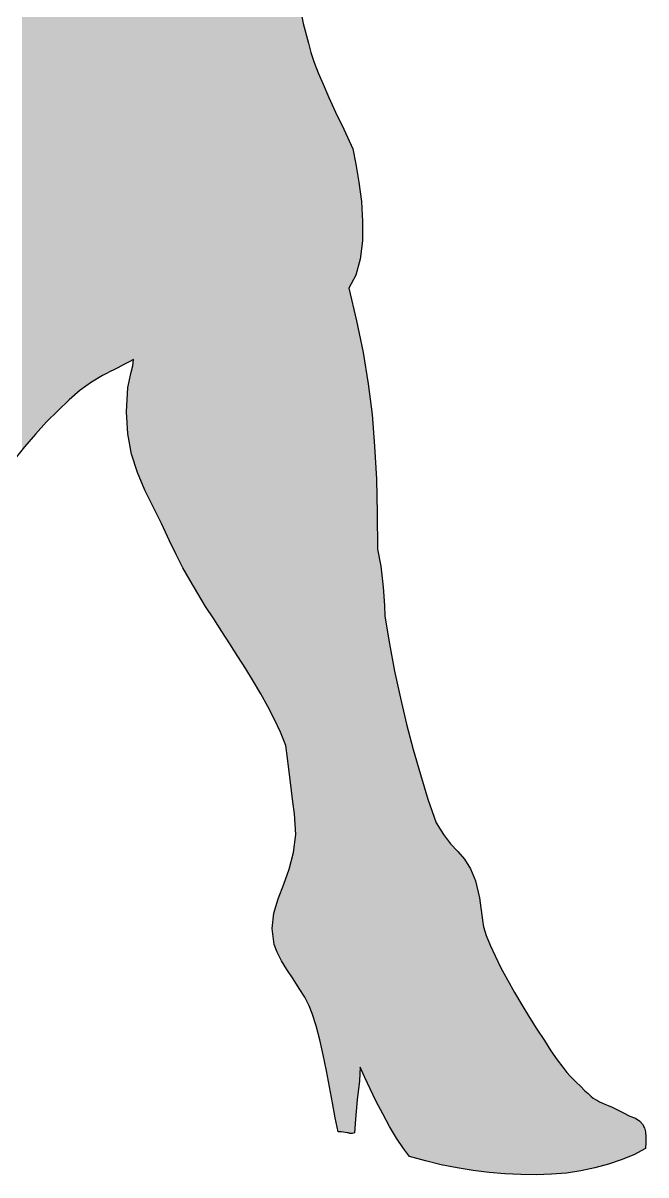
# Model space of a CAD drawing. Extents: x -73 to 16, y -2 to 165.
# Drawn here: x -16.4 to 16, y -2.2 to 57.8 of the extents above; entities that cross this region are included whole.
import ezdxf

# ---------------------------------------------------------------- set-up
doc = ezdxf.new("R2010")
doc.units = 0
doc.header["$LTSCALE"] = 25
doc.layers.get('0').update_dxf_attribs({"linetype": 'CONTINUOUS'})
doc.layers.add('7', color=7, linetype='CONTINUOUS')

# ---------------------------------------------------------------- blocks, each defined once
blk = doc.blocks.new('*U0')
for points in [[(-16.467, 35.509), (-16.467, 138.425), (-16.352, 35.652)], [(-16.352, 35.652), (-16.467, 138.425), (-16.352, 138.41)], [(-16.352, 35.652), (-16.352, 138.41), (-16.333, 35.676)], [(-16.333, 35.676), (-16.352, 138.41), (-16.333, 138.407)], [(-16.333, 35.676), (-16.333, 138.407), (-16.141, 35.899)], [(-16.141, 35.899), (-16.333, 138.407), (-16.141, 138.382)], [(-16.141, 35.899), (-16.141, 138.382), (-16.064, 35.989)], [(-16.064, 35.989), (-16.141, 138.382), (-16.064, 138.371)], [(-16.064, 35.989), (-16.064, 138.371), (-16.045, 36.011)], [(-16.045, 36.011), (-16.064, 138.371), (-16.045, 138.369)], [(-16.045, 36.011), (-16.045, 138.369), (-15.815, 36.279)], [(-15.815, 36.279), (-16.045, 138.369), (-15.815, 138.342)], [(-15.815, 36.279), (-15.815, 138.342), (-15.777, 36.324)], [(-15.777, 36.324), (-15.815, 138.342), (-15.777, 138.337)], [(-15.777, 36.324), (-15.777, 138.337), (-15.758, 36.346)], [(-15.758, 36.346), (-15.777, 138.337), (-15.758, 138.335)], [(-15.758, 36.346), (-15.758, 138.335), (-15.528, 36.599)], [(-15.528, 36.599), (-15.758, 138.335), (-15.528, 138.308)], [(-15.528, 36.599), (-15.528, 138.308), (-15.489, 36.642)], [(-15.489, 36.642), (-15.528, 138.308), (-15.489, 138.304)], [(-15.489, 36.642), (-15.489, 138.304), (-15.393, 36.747)], [(-15.393, 36.747), (-15.489, 138.304), (-15.393, 138.293)], [(-15.393, 36.747), (-15.393, 138.293), (-15.298, 36.852)], [(-15.298, 36.852), (-15.393, 138.293), (-15.298, 138.285)], [(-15.298, 36.852), (-15.298, 138.285), (-15.24, 36.915)], [(-15.24, 36.915), (-15.298, 138.285), (-15.24, 138.28)], [(-15.24, 36.915), (-15.24, 138.28), (-15.182, 36.979)], [(-15.182, 36.979), (-15.24, 138.28), (-15.182, 138.275)], [(-15.182, 36.979), (-15.182, 138.275), (-15.125, 37.037)], [(-15.125, 37.037), (-15.182, 138.275), (-15.125, 138.271)], [(-15.125, 37.037), (-15.125, 138.271), (-14.991, 37.171)], [(-14.991, 37.171), (-15.125, 138.271), (-14.991, 138.26)], [(-14.991, 37.171), (-14.991, 138.26), (-14.895, 37.267)], [(-14.895, 37.267), (-14.991, 138.26), (-14.895, 138.252)], [(-14.895, 37.267), (-14.895, 138.252), (-14.76, 37.401)], [(-14.76, 37.401), (-14.895, 138.252), (-14.76, 138.241)], [(-14.76, 37.401), (-14.76, 138.241), (-14.722, 37.439)], [(-14.722, 37.439), (-14.76, 138.241), (-14.722, 138.238)], [(-14.722, 37.439), (-14.722, 138.238), (-14.684, 37.477)], [(-14.684, 37.477), (-14.722, 138.238), (-14.684, 138.235)], [(-14.684, 37.477), (-14.684, 138.235), (-14.626, 37.535)], [(-14.626, 37.535), (-14.684, 138.235), (-14.626, 138.229)], [(-14.626, 37.535), (-14.626, 138.229), (-14.588, 37.573)], [(-14.588, 37.573), (-14.626, 138.229), (-14.588, 138.225)], [(-14.588, 37.573), (-14.588, 138.225), (-14.569, 37.592)], [(-14.569, 37.592), (-14.588, 138.225), (-14.569, 138.223)], [(-14.569, 37.592), (-14.569, 138.223), (-14.454, 37.703)], [(-14.454, 37.703), (-14.569, 138.223), (-14.454, 138.212)], [(-14.454, 37.703), (-14.454, 138.212), (-14.435, 37.722)], [(-14.435, 37.722), (-14.454, 138.212), (-14.435, 138.21)], [(-14.435, 37.722), (-14.435, 138.21), (-14.377, 37.777)], [(-14.377, 37.777), (-14.435, 138.21), (-14.377, 138.204)], [(-14.377, 37.777), (-14.377, 138.204), (-14.339, 37.814)], [(-14.339, 37.814), (-14.377, 138.204), (-14.339, 138.2)], [(-14.339, 37.814), (-14.339, 138.2), (-14.263, 37.888)], [(-14.263, 37.888), (-14.339, 138.2), (-14.263, 138.193)], [(-14.263, 37.888), (-14.263, 138.193), (-14.243, 37.907)], [(-14.243, 37.907), (-14.263, 138.193), (-14.243, 138.191)], [(-14.243, 37.907), (-14.243, 138.191), (-14.224, 37.925)], [(-14.224, 37.925), (-14.243, 138.191), (-14.224, 138.189)], [(-14.224, 37.925), (-14.224, 138.189), (-14.147, 37.999)], [(-14.147, 37.999), (-14.224, 138.189), (-14.147, 138.181)], [(-14.147, 37.999), (-14.147, 138.181), (-14.051, 38.092)], [(-14.051, 38.092), (-14.147, 138.181), (-14.051, 138.172)], [(-14.051, 38.092), (-14.051, 138.172), (-14.013, 38.129)], [(-14.013, 38.129), (-14.051, 138.172), (-14.013, 138.168)], [(-14.013, 38.129), (-14.013, 138.168), (-13.917, 38.212)], [(-13.917, 38.212), (-14.013, 138.168), (-13.917, 138.158)], [(-13.917, 38.212), (-13.917, 138.158), (-13.86, 38.262)], [(-13.86, 38.262), (-13.917, 138.158), (-13.86, 138.154)], [(-13.86, 38.262), (-13.86, 138.154), (-13.841, 38.278)], [(-13.841, 38.278), (-13.86, 138.154), (-13.841, 138.153)], [(-13.841, 38.278), (-13.841, 138.153), (-13.725, 38.378)], [(-13.725, 38.378), (-13.841, 138.153), (-13.725, 138.145)], [(-13.725, 38.378), (-13.725, 138.145), (-13.668, 38.428)], [(-13.668, 38.428), (-13.725, 138.145), (-13.668, 138.14)], [(-13.668, 38.428), (-13.668, 138.14), (-13.648, 38.445)], [(-13.648, 38.445), (-13.668, 138.14), (-13.648, 138.139)], [(-13.648, 38.445), (-13.648, 138.139), (-13.553, 38.528)], [(-13.553, 38.528), (-13.648, 138.139), (-13.553, 138.132)], [(-13.553, 38.528), (-13.553, 138.132), (-13.495, 38.578)], [(-13.495, 38.578), (-13.553, 138.132), (-13.495, 138.128)], [(-13.495, 38.578), (-13.495, 138.128), (-13.438, 38.628)], [(-13.438, 38.628), (-13.495, 138.128), (-13.438, 138.124)], [(-13.438, 38.628), (-13.438, 138.124), (-13.381, 38.668)], [(-13.381, 38.668), (-13.438, 138.124), (-13.381, 138.12)], [(-13.381, 38.668), (-13.381, 138.12), (-13.189, 38.804)], [(-13.189, 38.804), (-13.381, 138.12), (-13.189, 138.106)], [(-13.189, 38.804), (-13.189, 138.106), (-13.112, 38.859)], [(-13.112, 38.859), (-13.189, 138.106), (-13.112, 138.1)], [(-13.112, 38.859), (-13.112, 138.1), (-12.901, 39.009)], [(-12.901, 39.009), (-13.112, 138.1), (-12.901, 138.08)], [(-12.901, 39.009), (-12.901, 138.08), (-12.843, 39.049)], [(-12.843, 39.049), (-12.901, 138.08), (-12.843, 138.075)], [(-12.843, 39.049), (-12.843, 138.075), (-12.671, 39.153)], [(-12.671, 39.153), (-12.843, 138.075), (-12.671, 138.059)], [(-12.671, 39.153), (-12.671, 138.059), (-12.652, 39.164)], [(-12.652, 39.164), (-12.671, 138.059), (-12.652, 138.057)], [(-12.652, 39.164), (-12.652, 138.057), (-12.403, 39.314)], [(-12.403, 39.314), (-12.652, 138.057), (-12.403, 138.033)], [(-12.403, 39.314), (-12.403, 138.033), (-12.307, 39.371)], [(-12.307, 39.371), (-12.403, 138.033), (-12.307, 138.024)], [(-12.307, 39.371), (-12.307, 138.024), (-12.269, 39.394)], [(-12.269, 39.394), (-12.307, 138.024), (-12.269, 138.019)], [(-12.269, 39.394), (-12.269, 138.019), (-12.153, 39.457)], [(-12.153, 39.457), (-12.269, 138.019), (-12.153, 138.006)], [(-12.153, 39.457), (-12.153, 138.006), (-12.057, 39.51)], [(-12.057, 39.51), (-12.153, 138.006), (-12.057, 137.994)], [(-12.057, 39.51), (-12.057, 137.994), (-12.02, 39.528)], [(-12.02, 39.528), (-12.057, 137.994), (-12.02, 137.99)], [(-12.02, 39.528), (-12.02, 137.99), (-11.943, 39.567)], [(-11.943, 39.567), (-12.02, 137.99), (-11.943, 137.981)], [(-11.943, 39.567), (-11.943, 137.981), (-11.866, 39.605)], [(-11.866, 39.605), (-11.943, 137.981), (-11.866, 137.972)], [(-11.866, 39.605), (-11.866, 137.972), (-11.713, 39.682)], [(-11.713, 39.682), (-11.866, 137.972), (-11.713, 137.953)], [(-11.713, 39.682), (-11.713, 137.953), (-11.674, 39.701)], [(-11.674, 39.701), (-11.713, 137.953), (-11.674, 137.949)], [(-11.674, 39.701), (-11.674, 137.949), (-11.502, 39.787)], [(-11.502, 39.787), (-11.674, 137.949), (-11.502, 137.928)], [(-11.502, 39.787), (-11.502, 137.928), (-11.482, 39.797)], [(-11.482, 39.797), (-11.502, 137.928), (-11.482, 137.926)], [(-11.482, 39.797), (-11.482, 137.926), (-11.464, 39.807)], [(-11.464, 39.807), (-11.482, 137.926), (-11.464, 137.923)], [(-11.464, 39.807), (-11.464, 137.923), (-11.368, 39.861)], [(-11.368, 39.861), (-11.464, 137.923), (-11.368, 137.911)], [(-11.368, 39.861), (-11.368, 137.911), (-11.31, 39.893)], [(-11.31, 39.893), (-11.368, 137.911), (-11.31, 137.904)], [(-11.31, 39.893), (-11.31, 137.904), (-11.233, 39.934)], [(-11.233, 39.934), (-11.31, 137.904), (-11.233, 137.895)], [(-11.233, 39.934), (-11.233, 137.895), (-11.099, 40.008)], [(-11.099, 40.008), (-11.233, 137.895), (-11.099, 137.878)], [(-11.099, 40.008), (-11.099, 137.878), (-11.08, 40.016)], [(-11.08, 40.016), (-11.099, 137.878), (-11.08, 137.876)], [(-11.08, 40.016), (-11.08, 137.876), (-11.022, 40.043)], [(-11.022, 40.043), (-11.08, 137.876), (-11.022, 137.868)], [(-11.022, 40.043), (-11.022, 137.868), (-10.946, 40.078)], [(-10.946, 40.078), (-11.022, 137.868), (-10.946, 137.859)], [(-10.946, 40.078), (-10.946, 137.859), (-10.926, 40.087)], [(-10.926, 40.087), (-10.946, 137.859), (-10.926, 137.856)], [(-10.926, 40.087), (-10.926, 137.856), (-10.888, 40.104)], [(-10.888, 40.104), (-10.926, 137.856), (-10.888, 137.852)], [(-10.888, 40.104), (-10.888, 137.852), (-10.792, 40.16)], [(-10.792, 40.16), (-10.888, 137.852), (-10.792, 137.84)], [(-10.792, 40.16), (-10.792, 137.84), (-10.754, 40.182)], [(-10.754, 40.182), (-10.792, 137.84), (-10.754, 137.835)], [(-10.754, 40.182), (-10.754, 137.835), (-10.735, 40.193)], [(-10.735, 40.193), (-10.754, 137.835), (-10.735, 137.832)], [(-10.735, 40.193), (-10.735, 137.832), (-10.696, 40.216)], [(-10.696, 40.216), (-10.735, 137.832), (-10.696, 137.827)], [(-10.696, 40.216), (-10.696, 137.827), (-10.659, 40.238)], [(-10.659, 40.238), (-10.696, 137.827), (-10.659, 137.821)], [(-10.659, 35.012), (-10.659, 137.821), (-10.447, 34.353)], [(-10.447, 34.353), (-10.659, 137.821), (-10.447, 137.788)], [(-10.447, 34.353), (-10.447, 137.788), (-10.064, 33.433)], [(-10.064, 33.433), (-10.447, 137.788), (-10.064, 137.729)], [(-10.064, 33.433), (-10.064, 137.729), (-9.987, 33.272)], [(-9.987, 33.272), (-10.064, 137.729), (-9.987, 137.717)], [(-9.987, 33.272), (-9.987, 137.717), (-9.642, 32.551)], [(-9.642, 32.551), (-9.987, 137.717), (-9.642, 137.638)], [(-9.642, 32.551), (-9.642, 137.638), (-9.316, 31.914)], [(-9.316, 31.914), (-9.642, 137.638), (-9.316, 137.564)], [(-9.316, 31.914), (-9.316, 137.564), (-9.201, 31.688)], [(-9.201, 31.688), (-9.316, 137.564), (-9.201, 137.534)], [(-9.201, 31.688), (-9.201, 137.534), (-8.779, 30.787)], [(-8.779, 30.787), (-9.201, 137.534), (-8.779, 137.425)], [(-8.779, 30.787), (-8.779, 137.425), (-8.722, 30.669)], [(-8.722, 30.669), (-8.779, 137.425), (-8.722, 137.411)], [(-8.722, 30.669), (-8.722, 137.411), (-8.435, 30.078)], [(-8.435, 30.078), (-8.722, 137.411), (-8.435, 137.304)], [(-8.435, 30.078), (-8.435, 137.304), (-8.204, 29.617)], [(-8.204, 29.617), (-8.435, 137.304), (-8.204, 137.219)], [(-8.204, 29.617), (-8.204, 137.219), (-8.09, 29.387)], [(-8.09, 29.387), (-8.204, 137.219), (-8.09, 137.156)], [(-8.09, 29.387), (-8.09, 137.156), (-7.821, 28.918)], [(-7.821, 28.918), (-8.09, 137.156), (-7.821, 137.008)], [(-7.821, 28.918), (-7.821, 137.008), (-7.706, 28.717)], [(-7.706, 28.717), (-7.821, 137.008), (-7.706, 136.901)], [(-7.706, 28.717), (-7.706, 136.901), (-7.553, 28.461)], [(-7.553, 28.461), (-7.706, 136.901), (-7.553, 136.759)], [(-7.553, 28.461), (-7.553, 136.759), (-7.438, 28.27)], [(-7.438, 28.27), (-7.553, 136.759), (-7.438, 136.471)], [(-7.304, 28.046), (-7.438, 136.471), (-7.304, 136.572)], [(-7.438, 28.27), (-7.438, 136.471), (-7.304, 28.046)], [(-7.284, 28.013), (-7.304, 136.572), (-7.284, 136.586)], [(-7.304, 28.046), (-7.304, 136.572), (-7.284, 28.013)], [(-7.092, 27.694), (-7.284, 136.586), (-7.092, 136.643)], [(-7.284, 28.013), (-7.284, 136.586), (-7.092, 27.694)], [(-6.901, 27.375), (-7.092, 136.643), (-6.901, 136.661)], [(-7.092, 27.694), (-7.092, 136.643), (-6.901, 27.375)], [(-6.882, 27.345), (-6.901, 136.661), (-6.882, 136.663)], [(-6.901, 27.375), (-6.901, 136.661), (-6.882, 27.345)], [(-6.882, 27.345), (-6.882, 136.663), (-6.652, 26.99)], [(-6.652, 26.99), (-6.882, 136.663), (-6.652, 136.625)], [(-6.652, 26.99), (-6.652, 136.625), (-6.479, 26.723)], [(-6.479, 26.723), (-6.652, 136.625), (-6.479, 136.585)], [(-6.479, 26.723), (-6.479, 136.585), (-6.402, 26.604)], [(-6.402, 26.604), (-6.479, 136.585), (-6.402, 136.567)], [(-6.402, 26.604), (-6.402, 136.567), (-6.134, 26.19)], [(-6.134, 26.19), (-6.402, 136.567), (-6.134, 136.509)], [(-6.134, 26.19), (-6.134, 136.509), (-6.057, 26.071)], [(-6.057, 26.071), (-6.134, 136.509), (-6.057, 136.493)], [(-6.057, 26.071), (-6.057, 136.493), (-5.866, 25.775)], [(-5.866, 25.775), (-6.057, 136.493), (-5.866, 136.452)], [(-5.866, 25.775), (-5.866, 136.452), (-5.636, 25.419)], [(-5.636, 25.419), (-5.866, 136.452), (-5.636, 136.416)], [(-5.636, 25.419), (-5.636, 136.416), (-5.617, 25.389)], [(-5.617, 25.389), (-5.636, 136.416), (-5.617, 136.413)], [(-5.617, 25.389), (-5.617, 136.413), (-5.233, 24.768)], [(-5.233, 24.768), (-5.617, 136.413), (-5.233, 135.886)], [(-5.233, 24.768), (-5.233, 135.886), (-5.157, 24.65)], [(-5.157, 24.65), (-5.233, 135.886), (-5.157, 135.781)], [(-5.157, 24.65), (-5.157, 135.781), (-4.811, 24.116)], [(-4.811, 24.116), (-5.157, 135.781), (-4.811, 135.216)], [(-4.811, 24.116), (-4.811, 135.216), (-4.735, 23.993)], [(-4.735, 23.993), (-4.811, 135.216), (-4.735, 135.091)], [(-4.735, 23.993), (-4.735, 135.091), (-4.409, 23.464)], [(-4.409, 23.464), (-4.735, 135.091), (-4.409, 134.501)], [(-4.409, 23.464), (-4.409, 134.501), (-4.332, 23.333)], [(-4.332, 23.333), (-4.409, 134.501), (-4.332, 134.362)], [(-4.332, 23.333), (-4.332, 134.362), (-4.026, 22.813)], [(-4.026, 22.813), (-4.332, 134.362), (-4.026, 133.702)], [(-4.026, 22.813), (-4.026, 133.702), (-3.968, 22.709)], [(-3.968, 22.709), (-4.026, 133.702), (-3.968, 133.577)], [(-3.968, 22.709), (-3.968, 133.577), (-3.661, 22.161)], [(-3.661, 22.161), (-3.968, 133.577), (-3.661, 132.861)], [(-3.661, 22.161), (-3.661, 132.861), (-3.623, 22.086)], [(-3.623, 22.086), (-3.661, 132.861), (-3.623, 132.771)], [(-3.623, 22.086), (-3.623, 132.771), (-3.431, 21.714)], [(-3.431, 21.714), (-3.623, 132.771), (-3.431, 132.287)], [(-3.431, 21.714), (-3.431, 132.287), (-3.354, 21.564)], [(-3.354, 21.564), (-3.431, 132.287), (-3.354, 132.092)], [(-3.354, 21.564), (-3.354, 132.092), (-3.335, 21.527)], [(-3.335, 21.527), (-3.354, 132.092), (-3.335, 132.044)], [(-3.335, 21.527), (-3.335, 132.044), (-3.316, 21.489)], [(-3.316, 21.489), (-3.335, 132.044), (-3.316, 131.995)], [(-3.316, 21.489), (-3.316, 131.995), (-3.297, 21.448)], [(-3.297, 21.448), (-3.316, 131.995), (-3.297, 131.947)], [(-3.297, 21.448), (-3.297, 131.947), (-3.182, 21.197)], [(-3.182, 21.197), (-3.297, 131.947), (-3.182, 131.611)], [(-3.182, 21.197), (-3.182, 131.611), (-3.124, 21.07)], [(-3.124, 21.07), (-3.182, 131.611), (-3.124, 131.44)], [(-3.124, 21.07), (-3.124, 131.44), (-3.009, 20.819)], [(-3.009, 20.819), (-3.124, 131.44), (-3.009, 131.104)], [(-3.009, 20.819), (-3.009, 131.104), (-2.952, 20.681)], [(-2.952, 20.681), (-3.009, 131.104), (-2.952, 130.932)], [(-2.952, 20.681), (-2.952, 130.932), (-2.837, 20.404)], [(-2.837, 20.404), (-2.952, 130.932), (-2.837, 130.585)], [(-2.837, 20.404), (-2.837, 130.585), (-2.722, 20.128)], [(-2.722, 20.128), (-2.837, 130.585), (-2.722, 130.241)], [(-2.722, 20.128), (-2.722, 130.241), (-2.665, 19.643)], [(-2.665, 19.643), (-2.722, 130.241), (-2.665, 130.052)], [(-2.665, 19.643), (-2.665, 130.052), (-2.645, 19.476)], [(-2.645, 19.476), (-2.665, 130.052), (-2.645, 129.988)], [(-2.645, 19.476), (-2.645, 129.988), (-2.549, 18.769)], [(-2.549, 18.769), (-2.645, 129.988), (-2.549, 129.673)], [(-2.549, 18.769), (-2.549, 129.673), (-2.492, 18.346)], [(-2.492, 18.346), (-2.549, 129.673), (-2.492, 129.485)], [(-2.492, 18.346), (-2.492, 129.485), (-2.453, 18.016)], [(-2.453, 18.016), (-2.492, 129.485), (-2.453, 129.359)], [(-2.453, 18.016), (-2.453, 129.359), (-2.358, 17.196)], [(-2.358, 17.196), (-2.453, 129.359), (-2.358, 129.02)], [(-2.358, 17.196), (-2.358, 129.02), (-2.339, 17.041)], [(-2.339, 17.041), (-2.358, 129.02), (-2.339, 128.953)], [(-2.339, 17.041), (-2.339, 128.953), (-2.319, 16.879)], [(-2.319, 16.879), (-2.339, 128.953), (-2.319, 128.883)], [(-2.319, 16.879), (-2.319, 128.883), (-2.281, 16.563)], [(-2.281, 16.563), (-2.319, 128.883), (-2.281, 128.747)], [(-2.281, 16.563), (-2.281, 128.747), (-2.204, 15.489)], [(-2.204, 15.489), (-2.281, 128.747), (-2.204, 128.477)], [(-2.204, 7.757), (-2.204, 128.477), (-2.032, 7.476)], [(-2.032, 7.476), (-2.204, 128.477), (-2.032, 127.88)], [(-2.032, 7.476), (-2.032, 127.88), (-1.993, 7.415)], [(-1.993, 7.415), (-2.032, 127.88), (-1.993, 127.747)], [(-1.993, 7.415), (-1.993, 59.14), (-1.955, 7.353)], [(-1.955, 7.353), (-1.993, 59.14), (-1.955, 58.468)], [(-1.955, 7.353), (-1.955, 58.468), (-1.821, 7.139)], [(-1.821, 7.139), (-1.955, 58.468), (-1.821, 57.74)], [(-1.821, 7.139), (-1.821, 57.74), (-1.744, 7.016)], [(-1.744, 7.016), (-1.821, 57.74), (-1.744, 57.444)], [(-1.744, 7.016), (-1.744, 57.444), (-1.725, 6.979)], [(-1.725, 6.979), (-1.744, 57.444), (-1.725, 57.368)], [(-1.725, 6.979), (-1.725, 57.368), (-1.553, 6.649)], [(-1.553, 6.649), (-1.725, 57.368), (-1.553, 56.705)], [(-1.553, 6.649), (-1.553, 56.705), (-1.514, 6.575)], [(-1.514, 6.575), (-1.553, 56.705), (-1.514, 56.568)], [(-1.514, 6.575), (-1.514, 56.568), (-1.495, 6.525)], [(-1.495, 6.525), (-1.514, 56.568), (-1.495, 56.5)], [(-1.495, 6.525), (-1.495, 56.5), (-1.476, 6.474)], [(-1.476, 6.474), (-1.495, 56.5), (-1.476, 56.43)], [(-1.476, 6.474), (-1.476, 56.43), (-1.418, 6.323)], [(-1.418, 6.323), (-1.476, 56.43), (-1.418, 56.226)], [(-1.418, 6.323), (-1.418, 56.226), (-1.361, 6.173)], [(-1.361, 6.173), (-1.418, 56.226), (-1.361, 56.054)], [(-1.361, 6.173), (-1.361, 56.054), (-1.246, 5.817)], [(-1.246, 5.817), (-1.361, 56.054), (-1.246, 55.708)], [(-1.246, 5.817), (-1.246, 55.708), (-1.15, 5.521)], [(-1.15, 5.521), (-1.246, 55.708), (-1.15, 55.464)], [(-1.15, 5.521), (-1.15, 55.464), (-1.035, 5.085)], [(-1.035, 5.085), (-1.15, 55.464), (-1.035, 55.172)], [(-1.035, 5.085), (-1.035, 55.172), (-1.015, 5.01)], [(-1.015, 5.01), (-1.035, 55.172), (-1.015, 55.125)], [(-1.015, 5.01), (-1.015, 55.125), (-0.977, 4.864)], [(-0.977, 4.864), (-1.015, 55.125), (-0.977, 55.033)], [(-0.977, 4.864), (-0.977, 55.033), (-0.958, 4.792)], [(-0.958, 4.792), (-0.977, 55.033), (-0.958, 54.988)], [(-0.958, 4.792), (-0.958, 54.988), (-0.785, 4.006)], [(-0.785, 4.006), (-0.958, 54.988), (-0.785, 54.577)], [(-0.785, 4.006), (-0.785, 54.577), (-0.709, 3.641)], [(-0.709, 3.641), (-0.785, 54.577), (-0.709, 54.405)], [(-0.709, 3.641), (-0.709, 54.405), (-0.613, 3.182)], [(-0.613, 3.182), (-0.709, 54.405), (-0.613, 54.189)], [(-0.613, 3.182), (-0.613, 54.189), (-0.479, 2.446)], [(-0.479, 2.446), (-0.613, 54.189), (-0.479, 53.887)], [(-0.479, 2.446), (-0.479, 53.887), (-0.459, 2.339)], [(-0.459, 2.339), (-0.479, 53.887), (-0.459, 53.843)], [(-0.459, 2.339), (-0.459, 53.843), (-0.441, 2.248)], [(-0.441, 2.248), (-0.459, 53.843), (-0.441, 53.801)], [(-0.441, 2.248), (-0.441, 53.801), (-0.326, 1.699)], [(-0.326, 1.699), (-0.441, 53.801), (-0.326, 53.547)], [(-0.326, 1.699), (-0.326, 53.547), (-0.287, 1.514)], [(-0.287, 1.514), (-0.326, 53.547), (-0.287, 53.462)], [(-0.287, 1.514), (-0.287, 53.462), (-0.172, 0.838)], [(-0.172, 0.838), (-0.287, 53.462), (-0.172, 53.206)], [(-0.172, 0.838), (-0.172, 53.206), (-0.153, 0.728)], [(-0.153, 0.728), (-0.172, 53.206), (-0.153, 53.164)], [(-0.153, 0.728), (-0.153, 53.164), (-0.134, 0.635)], [(-0.134, 0.635), (-0.153, 53.164), (-0.134, 53.12)], [(-0.134, 0.635), (-0.134, 53.12), (0, 0)], [(0, 0), (-0.134, 53.12), (0, 52.841)], [(0, 0), (0, 52.841), (0.058, 0)], [(0.058, 0), (0, 52.841), (0.058, 52.72)], [(0.058, 0), (0.058, 52.72), (0.115, 0)], [(0.115, 0), (0.058, 52.72), (0.115, 52.6)], [(0.115, 0), (0.115, 52.6), (0.154, 0)], [(0.154, 0), (0.115, 52.6), (0.154, 52.519)], [(0.154, 0), (0.154, 52.519), (0.269, -0.02)], [(0.269, -0.02), (0.154, 52.519), (0.269, 52.279)], [(0.269, -0.02), (0.269, 52.279), (0.288, -0.023)], [(0.288, -0.023), (0.269, 52.279), (0.288, 52.238)], [(0.288, -0.023), (0.288, 52.238), (0.364, -0.038)], [(0.364, -0.038), (0.288, 52.238), (0.364, 52.074)], [(0.364, -0.038), (0.364, 52.074), (0.384, -0.042)], [(0.384, -0.042), (0.364, 52.074), (0.384, 52.031)], [(0.384, -0.042), (0.384, 52.031), (0.403, -0.046)], [(0.403, -0.046), (0.384, 52.031), (0.403, 51.991)], [(0.403, -0.046), (0.403, 51.991), (0.46, -0.057)], [(0.46, -0.057), (0.403, 51.991), (0.46, 51.867)], [(0.46, -0.057), (0.46, 51.867), (0.537, -0.057)], [(0.537, -0.057), (0.46, 51.867), (0.537, 51.7)], [(0.537, -0.057), (0.537, 51.7), (0.556, -0.062)], [(0.556, -0.062), (0.537, 51.7), (0.556, 51.66)], [(0.556, 43.957), (0.556, 51.66), (0.614, 44.064)], [(0.614, 44.064), (0.556, 51.66), (0.614, 51.534)], [(0.614, 44.064), (0.614, 51.534), (0.633, 44.099)], [(0.633, 44.099), (0.614, 51.534), (0.633, 51.493)], [(0.633, 44.099), (0.633, 51.493), (0.69, 44.204)], [(0.69, 44.204), (0.633, 51.493), (0.69, 51.37)], [(0.69, 44.204), (0.69, 51.37), (0.729, 44.275)], [(0.729, 44.275), (0.69, 51.37), (0.729, 51.286)], [(0.729, 44.275), (0.729, 51.286), (0.767, 44.346)], [(0.767, 44.346), (0.729, 51.286), (0.767, 51.203)], [(0.767, 44.346), (0.767, 51.203), (0.843, 44.486)], [(0.843, 44.486), (0.767, 51.203), (0.843, 50.812)], [(0.843, 44.486), (0.843, 50.812), (0.902, 44.593)], [(0.902, 44.593), (0.843, 50.812), (0.902, 50.514)], [(0.902, 44.593), (0.902, 50.514), (0.92, 44.628)], [(0.92, 44.628), (0.902, 50.514), (0.92, 50.417)], [(0.92, 44.628), (0.92, 50.417), (0.959, 44.766)], [(0.959, 44.766), (0.92, 50.417), (0.959, 50.181)], [(0.959, 44.766), (0.959, 50.181), (0.997, 44.903)], [(0.997, 44.903), (0.959, 50.181), (0.997, 49.945)], [(0.997, 44.903), (0.997, 49.945), (1.074, 45.176)], [(1.074, 45.176), (0.997, 49.945), (1.074, 49.478)], [(1.074, 45.176), (1.074, 49.478), (1.112, 45.314)], [(1.112, 45.314), (1.074, 49.478), (1.112, 49.187)], [(1.112, 45.314), (1.112, 49.187), (1.132, 45.385)], [(1.132, 45.385), (1.112, 49.187), (1.132, 49.038)], [(1.132, 45.385), (1.132, 49.038), (1.151, 45.452)], [(1.151, 45.452), (1.132, 49.038), (1.151, 48.896)], [(1.151, 45.452), (1.151, 48.896), (1.208, 45.928)], [(1.208, 45.928), (1.151, 48.896), (1.208, 48.462)], [(1.208, 45.928), (1.208, 48.462), (1.246, 46.248)], [(1.246, 46.248), (1.208, 48.462), (1.246, 47.776)], [(1.246, 46.248), (1.246, 47.776), (1.266, 46.41)], [(1.266, 46.41), (1.246, 47.776), (1.266, 47.427)], [(0.556, -0.062), (0.556, 43.957), (0.614, -0.077)], [(0.614, -0.077), (0.556, 43.957), (0.614, 43.711)], [(0.614, -0.077), (0.614, 43.711), (0.633, -0.077)], [(0.633, -0.077), (0.614, 43.711), (0.633, 43.631)], [(0.633, -0.077), (0.633, 43.631), (0.69, -0.077)], [(0.69, -0.077), (0.633, 43.631), (0.69, 43.388)], [(0.69, -0.077), (0.69, 43.388), (0.729, -0.077)], [(0.729, -0.077), (0.69, 43.388), (0.729, 43.225)], [(0.729, -0.077), (0.729, 43.225), (0.767, -0.07)], [(0.767, -0.07), (0.729, 43.225), (0.767, 43.062)], [(0.767, -0.07), (0.767, 43.062), (0.843, -0.057)], [(0.843, -0.057), (0.767, 43.062), (0.843, 42.739)], [(0.843, -0.057), (0.843, 42.739), (0.902, 0.671)], [(0.902, 0.671), (0.843, 42.739), (0.902, 42.493)], [(0.902, 0.671), (0.902, 42.493), (0.92, 0.867)], [(0.92, 0.867), (0.902, 42.493), (0.92, 42.413)], [(0.92, 0.867), (0.92, 42.413), (0.959, 1.267)], [(0.959, 1.267), (0.92, 42.413), (0.959, 42.25)], [(0.959, 1.267), (0.959, 42.25), (0.997, 1.667)], [(0.997, 1.667), (0.959, 42.25), (0.997, 42.066)], [(0.997, 1.667), (0.997, 42.066), (1.074, 2.33)], [(1.074, 2.33), (0.997, 42.066), (1.074, 41.702)], [(1.074, 2.33), (1.074, 41.702), (1.112, 2.665)], [(1.112, 2.665), (1.074, 41.702), (1.112, 41.518)], [(1.112, 2.665), (1.112, 41.518), (1.132, 3.026)], [(1.132, 3.026), (1.112, 41.518), (1.132, 41.424)], [(1.132, 3.026), (1.132, 41.424), (1.151, 3.374)], [(1.151, 3.374), (1.132, 41.424), (1.151, 41.334)], [(1.151, 3.374), (1.151, 41.334), (1.208, 3.24)], [(1.208, 3.24), (1.151, 41.334), (1.208, 41.06)], [(1.208, 3.24), (1.208, 41.06), (1.246, 3.15)], [(1.246, 3.15), (1.208, 41.06), (1.246, 40.876)], [(1.246, 3.15), (1.246, 40.876), (1.266, 3.104)], [(1.266, 3.104), (1.246, 40.876), (1.266, 40.782)], [(-10.659, 35.012), (-10.696, 39.912), (-10.659, 40.238)], [(1.266, 3.104), (1.266, 40.782), (1.285, 3.06)], [(1.285, 3.06), (1.266, 40.782), (1.285, 40.692)], [(1.285, 3.06), (1.285, 40.692), (1.304, 3.016)], [(1.304, 3.016), (1.285, 40.692), (1.304, 40.602)], [(1.304, 3.016), (1.304, 40.602), (1.323, 2.971)], [(1.323, 2.971), (1.304, 40.602), (1.323, 40.474)], [(1.323, 2.971), (1.323, 40.474), (1.381, 2.837)], [(1.381, 2.837), (1.323, 40.474), (1.381, 40.1)], [(-10.754, 35.311), (-10.792, 39.51), (-10.754, 39.668)], [(-10.735, 35.25), (-10.754, 39.668), (-10.735, 39.75)], [(-10.754, 35.311), (-10.754, 39.668), (-10.735, 35.25)], [(-10.696, 35.13), (-10.735, 39.75), (-10.696, 39.912)], [(-10.735, 35.25), (-10.735, 39.75), (-10.696, 35.13)], [(-10.696, 35.13), (-10.696, 39.912), (-10.659, 35.012)], [(1.381, 2.837), (1.381, 40.1), (1.419, 2.757)], [(1.419, 2.757), (1.381, 40.1), (1.419, 39.849)], [(1.419, 2.757), (1.419, 39.849), (1.495, 2.6)], [(1.495, 2.6), (1.419, 39.849), (1.495, 39.352)], [(-10.888, 36.046), (-10.926, 38.884), (-10.888, 39.088)], [(-10.792, 35.519), (-10.888, 39.088), (-10.792, 39.51)], [(-10.888, 36.046), (-10.888, 39.088), (-10.792, 35.519)], [(-10.792, 35.519), (-10.792, 39.51), (-10.754, 35.311)], [(1.495, 2.6), (1.495, 39.352), (1.553, 2.48)], [(1.553, 2.48), (1.495, 39.352), (1.553, 38.972)], [(-10.946, 36.366), (-11.022, 37.516), (-10.946, 38.781)], [(-10.926, 36.258), (-10.946, 38.781), (-10.926, 38.884)], [(-10.946, 36.366), (-10.946, 38.781), (-10.926, 36.258)], [(-10.926, 36.258), (-10.926, 38.884), (-10.888, 36.046)], [(1.553, 2.48), (1.553, 38.972), (1.591, 2.402)], [(1.591, 2.402), (1.553, 38.972), (1.591, 38.684)], [(1.591, 2.402), (1.591, 38.684), (1.668, 2.243)], [(1.668, 2.243), (1.591, 38.684), (1.668, 38.095)], [(1.668, 2.243), (1.668, 38.095), (1.725, 2.121)], [(1.725, 2.121), (1.668, 38.095), (1.725, 37.657)], [(1.725, 2.121), (1.725, 37.657), (1.764, 2.04)], [(1.764, 2.04), (1.725, 37.657), (1.764, 37.362)], [(1.764, 2.04), (1.764, 37.362), (1.783, 1.998)], [(1.783, 1.998), (1.764, 37.362), (1.783, 37.122)], [(1.783, 1.998), (1.783, 37.122), (1.879, 1.794)], [(1.879, 1.794), (1.783, 37.122), (1.879, 35.946)], [(1.879, 1.794), (1.879, 35.946), (1.898, 1.754)], [(1.898, 1.754), (1.879, 35.946), (1.898, 35.714)], [(1.898, 1.754), (1.898, 35.714), (1.975, 1.591)], [(1.975, 1.591), (1.898, 35.714), (1.975, 34.343)], [(1.975, 1.591), (1.975, 34.343), (1.994, 1.555)], [(1.994, 1.555), (1.975, 34.343), (1.994, 34.008)], [(1.994, 1.555), (1.994, 34.008), (2.013, 1.52)], [(2.013, 1.52), (1.994, 34.008), (2.013, 33.134)], [(2.013, 1.52), (2.013, 33.134), (2.032, 1.483)], [(2.032, 1.483), (2.013, 33.134), (2.032, 32.225)], [(2.032, 1.483), (2.032, 32.225), (2.051, 1.447)], [(2.051, 1.447), (2.032, 32.225), (2.051, 30.346)], [(2.051, 1.447), (2.051, 30.346), (2.071, 1.41)], [(2.071, 1.41), (2.051, 30.346), (2.071, 30.246)], [(2.071, 1.41), (2.071, 30.246), (2.224, 1.12)], [(2.224, 1.12), (2.071, 30.246), (2.224, 29.464)], [(2.224, 1.12), (2.224, 29.464), (2.281, 1.012)], [(2.281, 1.012), (2.224, 29.464), (2.281, 28.918)], [(2.281, 1.012), (2.281, 28.918), (2.301, 0.975)], [(2.301, 0.975), (2.281, 28.918), (2.301, 28.731)], [(2.301, 0.975), (2.301, 28.731), (2.32, 0.939)], [(2.32, 0.939), (2.301, 28.731), (2.32, 28.552)], [(2.32, 0.939), (2.32, 28.552), (2.339, 0.904)], [(2.339, 0.904), (2.32, 28.552), (2.339, 28.372)], [(2.339, 0.904), (2.339, 28.372), (2.416, 0.758)], [(2.416, 0.758), (2.339, 28.372), (2.416, 27.413)], [(2.416, 0.758), (2.416, 27.413), (2.435, 0.721)], [(2.435, 0.721), (2.416, 27.413), (2.435, 26.857)], [(2.435, 0.721), (2.435, 26.857), (2.531, 0.54)], [(2.531, 0.54), (2.435, 26.857), (2.531, 26.256)], [(2.531, 0.54), (2.531, 26.256), (2.569, 0.469)], [(2.569, 0.469), (2.531, 26.256), (2.569, 26.02)], [(2.569, 0.469), (2.569, 26.02), (2.607, 0.396)], [(2.607, 0.396), (2.569, 26.02), (2.607, 25.779)], [(2.607, 0.396), (2.607, 25.779), (2.665, 0.287)], [(2.665, 0.287), (2.607, 25.779), (2.665, 25.419)], [(2.665, 0.287), (2.665, 25.419), (2.799, 0.061)], [(2.799, 0.061), (2.665, 25.419), (2.799, 24.71)], [(2.799, 0.061), (2.799, 24.71), (2.819, 0.028)], [(2.819, 0.028), (2.799, 24.71), (2.819, 24.606)], [(2.819, 0.028), (2.819, 24.606), (2.857, -0.036)], [(2.857, -0.036), (2.819, 24.606), (2.857, 24.403)], [(2.857, -0.036), (2.857, 24.403), (2.933, -0.165)], [(2.933, -0.165), (2.857, 24.403), (2.933, 24.001)], [(2.933, -0.165), (2.933, 24.001), (2.972, -0.229)], [(2.972, -0.229), (2.933, 24.001), (2.972, 23.825)], [(2.972, -0.229), (2.972, 23.825), (2.991, -0.261)], [(2.991, -0.261), (2.972, 23.825), (2.991, 23.739)], [(2.991, -0.261), (2.991, 23.739), (3.029, -0.326)], [(3.029, -0.326), (2.991, 23.739), (3.029, 23.564)], [(3.029, -0.326), (3.029, 23.564), (3.049, -0.355)], [(3.049, -0.355), (3.029, 23.564), (3.049, 23.475)], [(3.049, -0.355), (3.049, 23.475), (3.068, -0.383)], [(3.068, -0.383), (3.049, 23.475), (3.068, 23.389)], [(3.068, -0.383), (3.068, 23.389), (3.125, -0.467)], [(3.125, -0.467), (3.068, 23.389), (3.125, 23.127)], [(3.125, -0.467), (3.125, 23.127), (3.163, -0.524)], [(3.163, -0.524), (3.125, 23.127), (3.163, 22.952)], [(3.163, -0.524), (3.163, 22.952), (3.183, -0.553)], [(3.183, -0.553), (3.163, 22.952), (3.183, 22.863)], [(3.183, -0.553), (3.183, 22.863), (3.202, -0.581)], [(3.202, -0.581), (3.183, 22.863), (3.202, 22.777)], [(3.202, -0.581), (3.202, 22.777), (3.24, -0.637)], [(3.24, -0.637), (3.202, 22.777), (3.24, 22.601)], [(3.24, -0.637), (3.24, 22.601), (3.279, -0.694)], [(3.279, -0.694), (3.24, 22.601), (3.279, 22.441)], [(3.279, -0.694), (3.279, 22.441), (3.336, -0.779)], [(3.336, -0.779), (3.279, 22.441), (3.336, 22.201)], [(3.336, -0.779), (3.336, 22.201), (3.393, -0.863)], [(3.393, -0.863), (3.336, 22.201), (3.393, 21.962)], [(3.393, -0.863), (3.393, 21.962), (3.412, -0.887)], [(3.412, -0.887), (3.393, 21.962), (3.412, 21.883)], [(3.412, -0.887), (3.412, 21.883), (3.432, -0.913)], [(3.432, -0.913), (3.412, 21.883), (3.432, 21.801)], [(3.432, -0.913), (3.432, 21.801), (3.451, -0.937)], [(3.451, -0.937), (3.432, 21.801), (3.451, 21.722)], [(3.451, -0.937), (3.451, 21.722), (3.47, -0.963)], [(3.47, -0.963), (3.451, 21.722), (3.47, 21.64)], [(3.47, -0.963), (3.47, 21.64), (3.528, -1.037)], [(3.528, -1.037), (3.47, 21.64), (3.528, 21.401)], [(3.528, -1.037), (3.528, 21.401), (3.547, -1.061)], [(3.547, -1.061), (3.528, 21.401), (3.547, 21.322)], [(3.547, -1.061), (3.547, 21.322), (3.566, -1.087)], [(3.566, -1.087), (3.547, 21.322), (3.566, 21.24)], [(3.566, -1.087), (3.566, 21.24), (3.585, -1.111)], [(3.585, -1.111), (3.566, 21.24), (3.585, 21.168)], [(3.585, -1.111), (3.585, 21.168), (3.642, -1.185)], [(3.642, -1.185), (3.585, 21.168), (3.642, 20.948)], [(3.642, -1.185), (3.642, 20.948), (3.7, -1.26)], [(3.7, -1.26), (3.642, 20.948), (3.7, 20.725)], [(3.7, -1.26), (3.7, 20.725), (3.719, -1.285)], [(3.719, -1.285), (3.7, 20.725), (3.719, 20.653)], [(3.719, -1.285), (3.719, 20.653), (3.758, -1.296)], [(3.758, -1.296), (3.719, 20.653), (3.758, 20.505)], [(3.758, -1.296), (3.758, 20.505), (3.777, -1.301)], [(3.777, -1.301), (3.758, 20.505), (3.777, 20.433)], [(3.777, -1.301), (3.777, 20.433), (3.815, -1.312)], [(3.815, -1.312), (3.777, 20.433), (3.815, 20.285)], [(3.815, -1.312), (3.815, 20.285), (3.834, -1.317)], [(3.834, -1.317), (3.815, 20.285), (3.834, 20.213)], [(3.834, -1.317), (3.834, 20.213), (3.911, -1.338)], [(3.911, -1.338), (3.834, 20.213), (3.911, 19.918)], [(3.911, -1.338), (3.911, 19.918), (3.93, -1.344)], [(3.93, -1.344), (3.911, 19.918), (3.93, 19.854)], [(3.93, -1.344), (3.93, 19.854), (3.988, -1.36)], [(3.988, -1.36), (3.93, 19.854), (3.988, 19.656)], [(3.988, -1.36), (3.988, 19.656), (4.007, -1.365)], [(4.007, -1.365), (3.988, 19.656), (4.007, 19.592)], [(4.007, -1.365), (4.007, 19.592), (4.026, -1.37)], [(4.026, -1.37), (4.007, 19.592), (4.026, 19.525)], [(4.026, -1.37), (4.026, 19.525), (4.045, -1.376)], [(4.045, -1.376), (4.026, 19.525), (4.045, 19.461)], [(4.045, -1.376), (4.045, 19.461), (4.103, -1.392)], [(4.103, -1.392), (4.045, 19.461), (4.103, 19.266)], [(4.103, -1.392), (4.103, 19.266), (4.122, -1.397)], [(4.122, -1.397), (4.103, 19.266), (4.122, 19.199)], [(4.122, -1.397), (4.122, 19.199), (4.141, -1.402)], [(4.141, -1.402), (4.122, 19.199), (4.141, 19.135)], [(4.141, -1.402), (4.141, 19.135), (4.18, -1.413)], [(4.18, -1.413), (4.141, 19.135), (4.18, 19.004)], [(4.18, -1.413), (4.18, 19.004), (4.237, -1.429)], [(4.237, -1.429), (4.18, 19.004), (4.237, 18.809)], [(4.237, -1.429), (4.237, 18.809), (4.256, -1.434)], [(4.256, -1.434), (4.237, 18.809), (4.256, 18.745)], [(4.256, -1.434), (4.256, 18.745), (4.294, -1.445)], [(4.294, -1.445), (4.256, 18.745), (4.294, 18.614)], [(4.294, -1.445), (4.294, 18.614), (4.371, -1.467)], [(4.371, -1.467), (4.294, 18.614), (4.371, 18.356)], [(4.371, -1.467), (4.371, 18.356), (4.41, -1.477)], [(4.41, -1.477), (4.371, 18.356), (4.41, 18.227)], [(4.41, -1.477), (4.41, 18.227), (4.486, -1.499)], [(4.486, -1.499), (4.41, 18.227), (4.486, 17.972)], [(4.486, -1.499), (4.486, 17.972), (4.544, -1.515)], [(4.544, -1.515), (4.486, 17.972), (4.544, 17.777)], [(4.544, -1.515), (4.544, 17.777), (4.62, -1.533)], [(4.62, -1.533), (4.544, 17.777), (4.62, 17.522)], [(4.62, -1.533), (4.62, 17.522), (4.64, -1.537)], [(4.64, -1.537), (4.62, 17.522), (4.64, 17.456)], [(4.64, -1.537), (4.64, 17.456), (4.677, -1.546)], [(4.677, -1.546), (4.64, 17.456), (4.677, 17.329)], [(4.677, -1.546), (4.677, 17.329), (4.697, -1.551)], [(4.697, -1.551), (4.677, 17.329), (4.697, 17.272)], [(4.697, -1.551), (4.697, 17.272), (4.716, -1.555)], [(4.716, -1.555), (4.697, 17.272), (4.716, 17.218)], [(4.716, -1.555), (4.716, 17.218), (4.736, -1.559)], [(4.736, -1.559), (4.716, 17.218), (4.736, 17.161)], [(4.736, -1.559), (4.736, 17.161), (4.774, -1.568)], [(4.774, -1.568), (4.736, 17.161), (4.774, 17.049)], [(4.774, -1.568), (4.774, 17.049), (4.85, -1.586)], [(4.85, -1.586), (4.774, 17.049), (4.85, 16.828)], [(4.85, -1.586), (4.85, 16.828), (4.946, -1.608)], [(4.946, -1.608), (4.85, 16.828), (4.946, 16.549)], [(4.946, -1.608), (4.946, 16.549), (4.966, -1.613)], [(4.966, -1.613), (4.946, 16.549), (4.966, 16.493)], [(4.966, -1.613), (4.966, 16.493), (5.1, -1.644)], [(5.1, -1.644), (4.966, 16.493), (5.1, 16.103)], [(5.1, -1.644), (5.1, 16.103), (5.119, -1.649)], [(5.119, -1.649), (5.1, 16.103), (5.119, 16.072)], [(5.119, -1.649), (5.119, 16.072), (5.233, -1.675)], [(5.233, -1.675), (5.119, 16.072), (5.233, 15.889)], [(5.233, -1.675), (5.233, 15.889), (5.253, -1.68)], [(5.253, -1.68), (5.233, 15.889), (5.253, 15.857)], [(5.253, -1.68), (5.253, 15.857), (5.31, -1.693)], [(5.31, -1.693), (5.253, 15.857), (5.31, 15.766)], [(5.31, -1.693), (5.31, 15.766), (5.329, -1.698)], [(5.329, -1.698), (5.31, 15.766), (5.329, 15.736)], [(5.329, -1.698), (5.329, 15.736), (5.368, -1.707)], [(5.368, -1.707), (5.329, 15.736), (5.368, 15.674)], [(5.368, -1.707), (5.368, 15.674), (5.483, -1.731)], [(5.483, -1.731), (5.368, 15.674), (5.483, 15.489)], [(-2.204, 7.757), (-2.281, 14.865), (-2.204, 15.489)], [(5.483, -1.731), (5.483, 15.489), (5.847, -1.806)], [(5.847, -1.806), (5.483, 15.489), (5.847, 15.01)], [(5.847, -1.806), (5.847, 15.01), (6.192, -1.879)], [(6.192, -1.879), (5.847, 15.01), (6.192, 14.648)], [(-2.358, 8.002), (-2.453, 14.047), (-2.358, 14.406)], [(-2.339, 7.974), (-2.358, 14.406), (-2.339, 14.476)], [(-2.358, 8.002), (-2.358, 14.406), (-2.339, 7.974)], [(-2.319, 7.943), (-2.339, 14.476), (-2.319, 14.55)], [(-2.339, 7.974), (-2.339, 14.476), (-2.319, 7.943)], [(-2.281, 7.88), (-2.319, 14.55), (-2.281, 14.865)], [(-2.319, 7.943), (-2.319, 14.55), (-2.281, 7.88)], [(-2.281, 7.88), (-2.281, 14.865), (-2.204, 7.757)], [(6.192, -1.879), (6.192, 14.648), (6.231, -1.885)], [(6.231, -1.885), (6.192, 14.648), (6.231, 14.607)], [(6.231, -1.885), (6.231, 14.607), (6.576, -1.94)], [(6.576, -1.94), (6.231, 14.607), (6.576, 14.205)], [(-2.492, 8.2), (-2.549, 13.688), (-2.492, 13.903)], [(-2.453, 8.143), (-2.492, 13.903), (-2.453, 14.047)], [(-2.492, 8.2), (-2.492, 13.903), (-2.453, 8.143)], [(-2.453, 8.143), (-2.453, 14.047), (-2.358, 8.002)], [(6.576, -1.94), (6.576, 14.205), (6.883, -1.988)], [(6.883, -1.988), (6.576, 14.205), (6.883, 13.707)], [(-2.722, 8.546), (-2.837, 12.902), (-2.722, 13.215)], [(-2.665, 8.454), (-2.722, 13.215), (-2.665, 13.372)], [(-2.722, 8.546), (-2.722, 13.215), (-2.665, 8.454)], [(-2.645, 8.425), (-2.665, 13.372), (-2.645, 13.426)], [(-2.665, 8.454), (-2.665, 13.372), (-2.645, 8.425)], [(-2.549, 8.284), (-2.645, 13.426), (-2.549, 13.688)], [(-2.645, 8.425), (-2.645, 13.426), (-2.549, 8.284)], [(-2.549, 8.284), (-2.549, 13.688), (-2.492, 8.2)], [(6.883, -1.988), (6.883, 13.707), (7.036, -2.013)], [(7.036, -2.013), (6.883, 13.707), (7.036, 13.345)], [(7.036, -2.013), (7.036, 13.345), (7.151, -2.026)], [(7.151, -2.026), (7.036, 13.345), (7.151, 13.074)], [(-2.837, 8.729), (-2.952, 12.593), (-2.837, 12.902)], [(-2.837, 8.729), (-2.837, 12.902), (-2.722, 8.546)], [(7.151, -2.026), (7.151, 13.074), (7.362, -2.051)], [(7.362, -2.051), (7.151, 13.074), (7.362, 12.192)], [(-3.124, 9.244), (-3.182, 11.946), (-3.124, 12.134)], [(-3.009, 9.024), (-3.124, 12.134), (-3.009, 12.44)], [(-3.124, 9.244), (-3.124, 12.134), (-3.009, 9.024)], [(-2.952, 8.914), (-3.009, 12.44), (-2.952, 12.593)], [(-3.009, 9.024), (-3.009, 12.44), (-2.952, 8.914)], [(-2.952, 8.914), (-2.952, 12.593), (-2.837, 8.729)], [(7.362, -2.051), (7.362, 12.192), (7.515, -2.068)], [(7.515, -2.068), (7.362, 12.192), (7.515, 11.023)], [(-3.335, 9.757), (-3.354, 11.387), (-3.335, 11.448)], [(-3.316, 9.706), (-3.335, 11.448), (-3.316, 11.512)], [(-3.335, 9.757), (-3.335, 11.448), (-3.316, 9.706)], [(-3.297, 9.656), (-3.316, 11.512), (-3.297, 11.573)], [(-3.316, 9.706), (-3.316, 11.512), (-3.297, 9.656)], [(-3.182, 9.355), (-3.297, 11.573), (-3.182, 11.946)], [(-3.297, 9.656), (-3.297, 11.573), (-3.182, 9.355)], [(-3.182, 9.355), (-3.182, 11.946), (-3.124, 9.244)], [(-3.354, 9.923), (-3.431, 10.601), (-3.354, 11.387)], [(-3.354, 9.923), (-3.354, 11.387), (-3.335, 9.757)], [(7.515, -2.068), (7.515, 11.023), (7.572, -2.075)], [(7.572, -2.075), (7.515, 11.023), (7.572, 10.677)], [(7.572, -2.075), (7.572, 10.677), (7.707, -2.091)], [(7.707, -2.091), (7.572, 10.677), (7.707, 10.237)], [(7.707, -2.091), (7.707, 10.237), (7.86, -2.109)], [(7.86, -2.109), (7.707, 10.237), (7.86, 9.86)], [(7.86, -2.109), (7.86, 9.86), (7.918, -2.114)], [(7.918, -2.114), (7.86, 9.86), (7.918, 9.719)], [(7.918, -2.114), (7.918, 9.719), (8.167, -2.137)], [(8.167, -2.137), (7.918, 9.719), (8.167, 9.163)], [(8.167, -2.137), (8.167, 9.163), (8.474, -2.166)], [(8.474, -2.166), (8.167, 9.163), (8.474, 8.55)], [(8.474, -2.166), (8.474, 8.55), (8.684, -2.186)], [(8.684, -2.186), (8.474, 8.55), (8.684, 8.164)], [(8.684, -2.186), (8.684, 8.164), (8.819, -2.192)], [(8.819, -2.192), (8.684, 8.164), (8.819, 7.917)], [(8.819, -2.192), (8.819, 7.917), (9.183, -2.209)], [(9.183, -2.209), (8.819, 7.917), (9.183, 7.265)], [(9.183, -2.209), (9.183, 7.265), (9.509, -2.224)], [(9.509, -2.224), (9.183, 7.265), (9.509, 6.711)], [(9.509, -2.224), (9.509, 6.711), (9.566, -2.225)], [(9.566, -2.225), (9.509, 6.711), (9.566, 6.613)], [(9.566, -2.225), (9.566, 6.613), (9.969, -2.235)], [(9.969, -2.235), (9.566, 6.613), (9.969, 5.962)], [(9.969, -2.235), (9.969, 5.962), (10.314, -2.243)], [(10.314, -2.243), (9.969, 5.962), (10.314, 5.41)], [(10.314, -2.243), (10.314, 5.41), (10.352, -2.241)], [(10.352, -2.241), (10.314, 5.41), (10.352, 5.348)], [(10.352, -2.241), (10.352, 5.348), (10.736, -2.222)], [(10.736, -2.222), (10.352, 5.348), (10.736, 4.754)], [(10.736, -2.222), (10.736, 4.754), (11.08, -2.205)], [(11.08, -2.205), (10.736, 4.754), (11.08, 4.217)], [(11.08, -2.205), (11.08, 4.217), (11.1, -2.204)], [(11.1, -2.204), (11.08, 4.217), (11.1, 4.19)], [(11.1, -2.204), (11.1, 4.19), (11.406, -2.182)], [(11.406, -2.182), (11.1, 4.19), (11.406, 3.757)], [(11.406, -2.182), (11.406, 3.757), (11.694, -2.161)], [(11.694, -2.161), (11.406, 3.757), (11.694, 3.374)], [(11.694, -2.161), (11.694, 3.374), (11.886, -2.147)], [(11.886, -2.147), (11.694, 3.374), (11.886, 3.112)], [(11.886, -2.147), (11.886, 3.112), (11.905, -2.144)], [(11.905, -2.144), (11.886, 3.112), (11.905, 3.086)], [(11.905, -2.144), (11.905, 3.086), (12.078, -2.118)], [(12.078, -2.118), (11.905, 3.086), (12.078, 2.895)], [(12.078, -2.118), (12.078, 2.895), (12.384, -2.071)], [(12.384, -2.071), (12.078, 2.895), (12.384, 2.588)], [(12.384, -2.071), (12.384, 2.588), (12.634, -2.032)], [(12.634, -2.032), (12.384, 2.588), (12.634, 2.358)], [(12.634, -2.032), (12.634, 2.358), (12.844, -1.988)], [(12.844, -1.988), (12.634, 2.358), (12.844, 2.147)], [(12.844, -1.988), (12.844, 2.147), (13.017, -1.951)], [(13.017, -1.951), (12.844, 2.147), (13.017, 1.993)], [(13.017, -1.951), (13.017, 1.993), (13.151, -1.923)], [(13.151, -1.923), (13.017, 1.993), (13.151, 1.86)], [(13.151, -1.923), (13.151, 1.86), (13.286, -1.895)], [(13.286, -1.895), (13.151, 1.86), (13.286, 1.764)], [(13.286, -1.895), (13.286, 1.764), (13.362, -1.879)], [(13.362, -1.879), (13.286, 1.764), (13.362, 1.713)], [(13.362, -1.879), (13.362, 1.713), (13.4, -1.868)], [(13.4, -1.868), (13.362, 1.713), (13.4, 1.687)], [(13.4, -1.868), (13.4, 1.687), (13.496, -1.842)], [(13.496, -1.842), (13.4, 1.687), (13.496, 1.63)], [(13.496, -1.842), (13.496, 1.63), (13.611, -1.811)], [(13.611, -1.811), (13.496, 1.63), (13.611, 1.571)], [(13.611, -1.811), (13.611, 1.571), (13.726, -1.78)], [(13.726, -1.78), (13.611, 1.571), (13.726, 1.514)], [(13.726, -1.78), (13.726, 1.514), (13.879, -1.739)], [(13.879, -1.739), (13.726, 1.514), (13.879, 1.438)], [(13.879, -1.739), (13.879, 1.438), (14.052, -1.692)], [(14.052, -1.692), (13.879, 1.438), (14.052, 1.38)], [(14.052, -1.692), (14.052, 1.38), (14.071, -1.687)], [(14.071, -1.687), (14.052, 1.38), (14.071, 1.371)], [(14.071, -1.687), (14.071, 1.371), (14.263, -1.621)], [(14.263, -1.621), (14.071, 1.371), (14.263, 1.284)], [(14.263, -1.621), (14.263, 1.284), (14.512, -1.536)], [(14.512, -1.536), (14.263, 1.284), (14.512, 1.169)], [(14.512, -1.536), (14.512, 1.169), (14.742, -1.457)], [(14.742, -1.457), (14.512, 1.169), (14.742, 1.054)], [(14.742, -1.457), (14.742, 1.054), (14.819, -1.425)], [(14.819, -1.425), (14.742, 1.054), (14.819, 1.016)], [(14.819, -1.425), (14.819, 1.016), (15.183, -1.276)], [(15.183, -1.276), (14.819, 1.016), (15.183, 0.824)], [(15.183, -1.276), (15.183, 0.824), (15.394, -1.189)], [(15.394, -1.189), (15.183, 0.824), (15.394, 0.745)], [(15.394, -1.189), (15.394, 0.745), (15.49, -1.138)], [(15.49, -1.138), (15.394, 0.745), (15.49, 0.709)], [(15.49, -1.138), (15.49, 0.709), (15.7, -1.026)], [(15.7, -1.026), (15.49, 0.709), (15.7, 0.556)], [(15.7, -1.026), (15.7, 0.556), (15.854, -0.944)], [(15.854, -0.944), (15.7, 0.556), (15.854, 0.402)], [(15.854, -0.944), (15.854, 0.402), (15.95, -0.894)], [(15.95, -0.894), (15.854, 0.402), (15.95, 0.21)], [(15.95, -0.894), (15.95, 0.21), (16.008, -0.863)], [(16.008, -0.863), (15.95, 0.21), (16.008, 0)], [(16.008, -0.863), (16.008, 0), (16.026, -0.537)], [(16.026, -0.537), (16.008, 0), (16.026, -0.25)]]:
    blk.add_solid(points)

msp = doc.modelspace()

# ---------------------------------------------------------------- linework, layer by layer
at = {"layer": '7', "linetype": 'CONTINUOUS'}
msp.add_lwpolyline([(-1.955, 58.468), (-1.821, 57.74), (-1.553, 56.705), (-1.418, 56.226), (-1.246, 55.708), (-1.035, 55.172), (-0.785, 54.577), (-0.479, 53.887), (-0.134, 53.12), (0.288, 52.238), (0.767, 51.203), (0.92, 50.417), (1.074, 49.478), (1.208, 48.462), (1.266, 47.427), (1.266, 46.41), (1.151, 45.452), (0.92, 44.628), (0.556, 43.957), (0.959, 42.25), (1.304, 40.602), (1.553, 38.972), (1.764, 37.362), (1.898, 35.714), (1.994, 34.008), (2.032, 32.225), (2.051, 30.346), (2.224, 29.464), (2.339, 28.372), (2.416, 27.413), (2.435, 26.857), (2.665, 25.419), (2.933, 24.001), (3.24, 22.601), (3.566, 21.24), (3.911, 19.918), (4.294, 18.614), (4.677, 17.329), (5.1, 16.103), (5.483, 15.489), (5.847, 15.01), (6.231, 14.607), (6.576, 14.205), (6.883, 13.707), (7.151, 13.074), (7.362, 12.192), (7.515, 11.023), (7.572, 10.677), (7.707, 10.237), (7.918, 9.719), (8.167, 9.163), (8.474, 8.55), (8.819, 7.917), (9.183, 7.265), (9.566, 6.613), (9.969, 5.962), (10.352, 5.348), (10.736, 4.754), (11.08, 4.217), (11.406, 3.757), (11.694, 3.374), (11.905, 3.086), (12.078, 2.895), (12.384, 2.588), (12.634, 2.358), (12.844, 2.147), (13.017, 1.993), (13.151, 1.86), (13.286, 1.764), (13.4, 1.687), (13.496, 1.63), (13.611, 1.571), (13.726, 1.514), (13.879, 1.438), (14.052, 1.38), (14.263, 1.284), (14.512, 1.169), (14.819, 1.016), (15.183, 0.824), (15.49, 0.709), (15.7, 0.556), (15.854, 0.402), (15.95, 0.21), (16.008, 0), (16.026, -0.25), (16.026, -0.537), (16.008, -0.863), (15.394, -1.189), (14.742, -1.457), (14.071, -1.687), (13.362, -1.879), (12.634, -2.032), (11.886, -2.147), (11.1, -2.204), (10.314, -2.243), (9.509, -2.224), (8.684, -2.186), (7.86, -2.109), (7.036, -2.013), (6.192, -1.879), (5.368, -1.707), (4.544, -1.515), (3.719, -1.285), (3.393, -0.863), (3.029, -0.326), (2.665, 0.287), (2.32, 0.939), (1.975, 1.591), (1.668, 2.243), (1.381, 2.837), (1.151, 3.374), (1.112, 2.665), (0.997, 1.667), (0.902, 0.671), (0.843, -0.057), (0.729, -0.077), (0.614, -0.077), (0.537, -0.057), (0.46, -0.057), (0.364, -0.038), (0.269, -0.02), (0.154, 0), (0, 0), (-0.153, 0.728), (-0.287, 1.514), (-0.459, 2.339), (-0.613, 3.182), (-0.785, 4.006), (-0.958, 4.792), (-1.15, 5.521), (-1.361, 6.173), (-1.514, 6.575), (-1.744, 7.016), (-2.032, 7.476), (-2.339, 7.974), (-2.665, 8.454), (-2.952, 8.914), (-3.182, 9.355), (-3.335, 9.757), (-3.431, 10.601), (-3.354, 11.387), (-3.124, 12.134), (-2.837, 12.902), (-2.549, 13.688), (-2.319, 14.55), (-2.204, 15.489), (-2.281, 16.563), (-2.358, 17.196), (-2.492, 18.346), (-2.645, 19.476), (-2.722, 20.128), (-3.009, 20.819), (-3.316, 21.489), (-3.661, 22.161), (-4.026, 22.813), (-4.409, 23.464), (-4.811, 24.116), (-5.233, 24.768), (-5.636, 25.419), (-6.057, 26.071), (-6.479, 26.723), (-6.901, 27.375), (-7.304, 28.046), (-7.706, 28.717), (-8.09, 29.387), (-8.435, 30.078), (-8.779, 30.787), (-9.201, 31.688), (-9.642, 32.551), (-10.064, 33.433), (-10.447, 34.353), (-10.754, 35.311), (-10.946, 36.366), (-11.022, 37.516), (-10.946, 38.781), (-10.888, 39.088), (-10.792, 39.51), (-10.696, 39.912), (-10.659, 40.238), (-10.888, 40.104), (-11.099, 40.008), (-11.31, 39.893), (-11.482, 39.797), (-11.674, 39.701), (-11.866, 39.605), (-12.057, 39.51), (-12.269, 39.394), (-12.843, 39.049), (-13.438, 38.628), (-14.013, 38.129), (-14.588, 37.573), (-15.182, 36.979), (-15.758, 36.346), (-16.333, 35.676), (-16.889, 34.985)], dxfattribs=at)

# ---------------------------------------------------------------- block references
msp.add_blockref('*U0', (0, 0))

doc.saveas('drawing.dxf')
